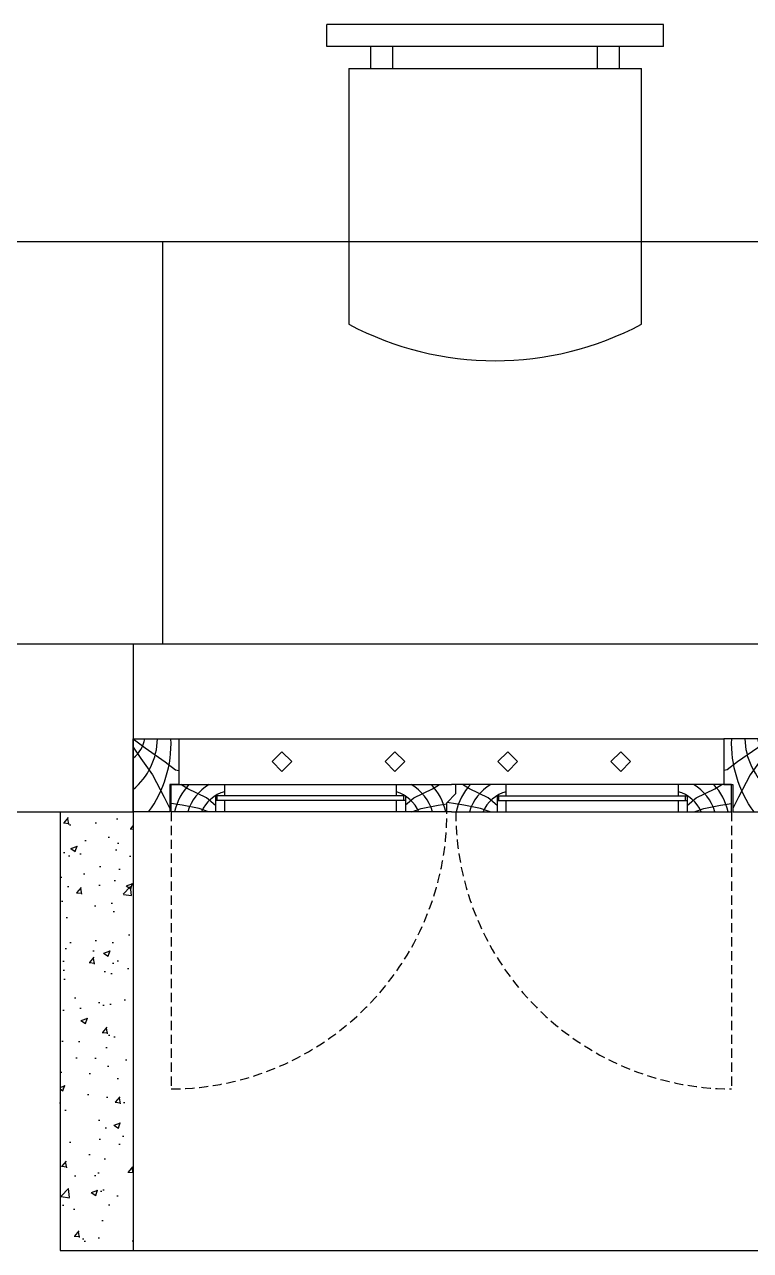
# Model space of a CAD drawing. Header units: metres. Extents: x -16 to 65907, y -5261 to 15511.
# Drawn here: x 11115.3 to 11214.6, y -2616.1 to -2448.4 of the extents above; entities that cross this region are included whole.
import ezdxf

# ---------------------------------------------------------------- set-up
doc = ezdxf.new("R2010")
doc.units = ezdxf.units.M
doc.linetypes.add('DASHED', pattern=[19.05, 12.7, -6.35])
for name, color, linetype in [('BC-GREYCOLOR', 8, 'Continuous'), ('BC-HATCH', 8, 'Continuous'), ('BC-JOINERY', 93, 'Continuous')]:
    doc.layers.add(name, color=color, linetype=linetype)

# ---------------------------------------------------------------- blocks, each defined once
blk = doc.blocks.new('BC-JN-FRAME-SIDE')
at = {"layer": 'BC-HATCH'}
for points in [[(0, -3.87), (-1.06, -2.29), (-2.66, -0.06), (-4.24, 2.97), (-5, 4.54)], [(-0.01, -5), (-1.62, -3.74), (-4.39, -1.84), (-5.78, -0.75), (-6.25, -0.66)]]:
    blk.add_lwpolyline(points, dxfattribs=at)
for centre, radius, start, end in [((10.75, -4.4), 15.93, 143.8447, 182.1637), ((5.98, -5.2), 9.31, 129.9112, 178.7469), ((2.65, -5.73), 4.3, 128.027, 170.1852)]:
    blk.add_arc(centre, radius, start, end, dxfattribs=at)
at = {"layer": 'BC-JOINERY'}
for p, q in [((-5, 1.25), (-5, 5)), ((-5, 5), (0, 5)), ((0, 5), (0, -5)), ((-6.25, -5), (-6.25, 1.25)), ((-6.25, 1.25), (-5, 1.25)), ((0, -5), (-6.25, -5))]:
    blk.add_line(p, q, dxfattribs=at)

msp = doc.modelspace()

# ---------------------------------------------------------------- hatches: boundary and pattern name
at = {"layer": 'BC-GREYCOLOR', "linetype": 'Continuous'}
h = msp.add_hatch(dxfattribs=at)
h.set_pattern_fill('AR-CONC', color=256, scale=0.05, style=0)
h.set_pattern_definition([(50, (-9187.1976, 111.975), (9.1092334, -0.7969543), [0.9525, -10.4775]), (355, (-9187.198, 111.975), (-1.7621413, 9.552832), [0.762, -8.382]), (100.451, (-9186.4385, 111.909), (7.347125, 8.7558344), [0.8095, -8.9045]), (46.1842, (-9187.198, 114.515), (13.553952, -2.1021164), [1.42875, -15.71625]), (96.6356, (-9186.068, 114.34), (11.870212, 12.371278), [1.21425, -13.35675]), (351.184, (-9187.198, 114.515), (11.87023, 12.371256), [1.143, -12.573]), (21, (-9185.9276, 113.88), (7.580744, -5.113276), [0.9525, -10.4775]), (326, (-9185.928, 113.88), (3.0901014, 9.2093983), [0.762, -8.382]), (71.4514, (-9185.296, 113.454), (10.6708245, 4.096143), [0.8095, -8.9045]), (37.5, (-9187.1976, 111.9752), (0.15443016, 4.22775194), [0, -8.2804, 0, -8.509, 0, -8.41375]), (7.5, (-9187.1976, 111.975), (3.3409831, 5.0090287), [0, -4.8514, 0, -8.0899, 0, -3.20675]), (327.5, (-9190.0297, 111.9752), (6.77952976, -0.2864372), [0, -3.175, 0, -9.906, 0, -13.1445]), (317.5, (-9191.2997, 111.975), (7.406459, 1.2713246), [0, -4.1275, 0, -6.5786, 0, -9.3345])])
h.paths.add_polyline_path([(11130.18, -2616.082), (11130.18, -2556.082), (11120.18, -2556.082), (11120.18, -2616.082)])

# ---------------------------------------------------------------- linework, layer by layer
at = {"layer": 'BC-GREYCOLOR'}
for p, q in [((11202.669, -2448.381), (11156.669, -2448.381)), ((11156.669, -2451.381), (11156.669, -2448.381)), ((11202.669, -2451.381), (11202.669, -2448.381)), ((11202.669, -2451.381), (11156.669, -2451.381)), ((11162.669, -2454.381), (11162.669, -2451.381)), ((11165.669, -2454.381), (11165.669, -2451.381)), ((11193.669, -2454.381), (11193.669, -2451.381)), ((11196.669, -2454.381), (11196.669, -2451.381)), ((11159.669, -2454.381), (11159.669, -2489.381)), ((11159.669, -2454.381), (11199.669, -2454.381)), ((11199.669, -2489.381), (11199.669, -2454.381)), ((10904.18, -2478.082), (11157.18, -2478.082)), ((11134.18, -2478.082), (11134.18, -2533.082)), ((11157.18, -2478.082), (11234.18, -2478.082)), ((10904.18, -2533.082), (11130.18, -2533.082)), ((11130.18, -2533.082), (11130.18, -2556.082)), ((11130.18, -2533.082), (11234.18, -2533.082)), ((11136.43, -2546.082), (11210.93, -2546.082)), ((11142.68, -2552.332), (11166.18, -2552.332)), ((11204.68, -2552.332), (11181.18, -2552.332)), ((11167.43, -2553.907), (11141.43, -2553.907)), ((11141.43, -2553.907), (11141.43, -2554.507)), ((11141.68, -2554.507), (11141.68, -2553.907)), ((11167.18, -2554.507), (11167.18, -2553.907)), ((11167.43, -2553.907), (11167.43, -2554.507)), ((11179.93, -2553.907), (11205.93, -2553.907)), ((11179.93, -2553.907), (11179.93, -2554.507)), ((11180.18, -2554.507), (11180.18, -2553.907)), ((11205.68, -2554.507), (11205.68, -2553.907)), ((11205.93, -2553.907), (11205.93, -2554.507)), ((11167.43, -2554.507), (11141.43, -2554.507)), ((11141.43, -2554.507), (11141.43, -2556.082)), ((11167.43, -2554.507), (11167.43, -2556.082)), ((11179.93, -2554.507), (11205.93, -2554.507)), ((11179.93, -2554.507), (11179.93, -2556.082)), ((11205.93, -2554.507), (11205.93, -2556.082)), ((10881.18, -2556.082), (11130.18, -2556.082)), ((11120.18, -2556.082), (11120.18, -2616.082)), ((11130.18, -2556.082), (11130.18, -2616.082)), ((11166.18, -2556.082), (11142.68, -2556.082)), ((11181.18, -2556.082), (11204.68, -2556.082)), ((11120.18, -2616.082), (11130.18, -2616.082)), ((11130.18, -2616.082), (11317.18, -2616.082))]:
    msp.add_line(p, q, dxfattribs=at)
at = {"layer": 'BC-GREYCOLOR', "linetype": 'DASHED', "ltscale": 0.1}
for p, q in [((11135.38, -2556.082), (11135.38, -2593.981)), ((11211.98, -2556.082), (11211.98, -2593.981))]:
    msp.add_line(p, q, dxfattribs=at)
at = {"layer": 'BC-GREYCOLOR'}
for points in [[(11150.524, -2550.55), (11149.18, -2549.207), (11150.524, -2547.863), (11151.867, -2549.207)], [(11165.961, -2550.55), (11164.618, -2549.207), (11165.961, -2547.863), (11167.305, -2549.207)], [(11181.398, -2550.55), (11180.055, -2549.207), (11181.398, -2547.863), (11182.742, -2549.207)], [(11196.836, -2550.55), (11195.492, -2549.207), (11196.836, -2547.863), (11198.179, -2549.207)]]:
    msp.add_lwpolyline(points, close=True, dxfattribs=at)
for points in [[(11142.68, -2554.507), (11142.68, -2556.082), (11135.38, -2556.082), (11135.38, -2552.332), (11142.68, -2552.332), (11142.68, -2553.907)], [(11141.43, -2555.227), (11140.197, -2554.158), (11137.656, -2552.92), (11136.691, -2552.332)], [(11166.18, -2553.907), (11166.18, -2552.332), (11173.68, -2552.332)], [(11167.43, -2555.136), (11168.558, -2554.158), (11171.1, -2552.92), (11172.065, -2552.332)], [(11173.08, -2556.082), (11173.08, -2554.832), (11174.28, -2553.582), (11174.28, -2552.332)], [(11181.18, -2553.907), (11181.18, -2552.332), (11173.68, -2552.332)], [(11179.93, -2555.227), (11178.697, -2554.158), (11176.156, -2552.92), (11175.191, -2552.332)], [(11204.68, -2554.507), (11204.68, -2556.082), (11211.98, -2556.082), (11211.98, -2552.332), (11204.68, -2552.332), (11204.68, -2553.907)], [(11205.93, -2555.227), (11207.162, -2554.158), (11209.704, -2552.92), (11210.669, -2552.332)], [(11140.49, -2556.082), (11139.181, -2555.617), (11136.882, -2555.175), (11135.38, -2554.929)], [(11173.68, -2556.082), (11166.18, -2556.082), (11166.18, -2554.507)], [(11168.266, -2556.082), (11169.575, -2555.617), (11171.874, -2555.175), (11173.08, -2554.977)], [(11178.99, -2556.082), (11177.681, -2555.617), (11175.382, -2555.175), (11173.108, -2554.802)], [(11173.68, -2556.082), (11181.18, -2556.082), (11181.18, -2554.507)], [(11206.87, -2556.082), (11208.179, -2555.617), (11210.478, -2555.175), (11211.98, -2554.929)]]:
    msp.add_lwpolyline(points, dxfattribs=at)
for centre, radius, start, end in [((11179.669, -2451.881), 42.5, 241.92751, 298.07249), ((11143.951, -2557.99), 8.353, 137.3598, 166.7949), ((11143.951, -2557.99), 6.593, 120.88764, 163.17777), ((11164.805, -2557.99), 6.593, 16.82223, 59.11236), ((11164.805, -2557.99), 8.353, 13.2051, 42.6402), ((11182.451, -2557.99), 8.353, 137.3598, 166.7949), ((11182.451, -2557.99), 6.593, 120.88764, 163.17777), ((11203.409, -2557.99), 6.593, 16.82223, 59.11236), ((11203.409, -2557.99), 8.353, 13.2051, 42.6402), ((11143.951, -2557.99), 4.834, 105.24692, 156.74922), ((11164.805, -2557.99), 4.834, 23.25078, 73.46968), ((11182.451, -2557.99), 4.834, 105.24692, 156.74922), ((11203.409, -2557.99), 4.834, 23.25078, 74.75308)]:
    msp.add_arc(centre, radius, start, end, dxfattribs=at)
at = {"layer": 'BC-GREYCOLOR', "linetype": 'DASHED', "ltscale": 0.1}
for centre, start, end in [((11135.18, -2556.082), 270.30235, 360), ((11212.18, -2556.082), 180, 269.69765)]:
    msp.add_arc(centre, 37.9, start, end, dxfattribs=at)

# ---------------------------------------------------------------- block references
at = {"layer": 'BC-GREYCOLOR', "rotation": 180}
msp.add_blockref('BC-JN-FRAME-SIDE', (11130.18, -2551.082), dxfattribs=at)
at = {"layer": 'BC-GREYCOLOR', "xscale": -1, "rotation": 180}
msp.add_blockref('BC-JN-FRAME-SIDE', (11217.18, -2551.082), dxfattribs=at)

doc.saveas('drawing.dxf')
